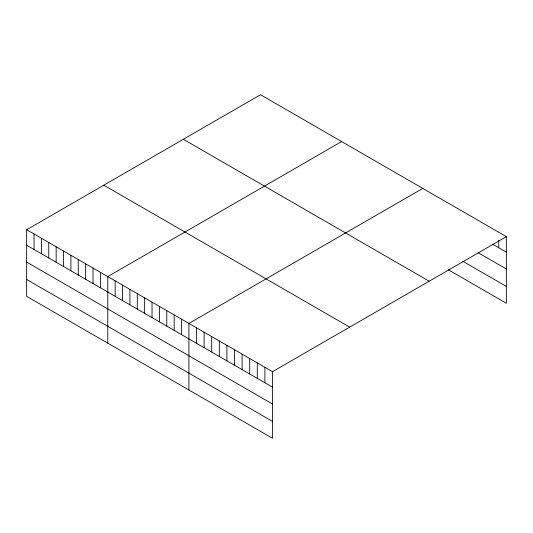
<?xml version="1.0" encoding="UTF-8"?>
<svg xmlns="http://www.w3.org/2000/svg" width="533" height="533" viewBox="0 0 533 533"><rect width="100%" height="100%" fill="white"/><g stroke="black" fill="none" stroke-linecap="round" stroke-linejoin="round"><path stroke-width="0.8" d="M26.65 229.743L272.496 371.681L272.496 438.273L26.65 296.335L26.65 229.743L260.504 94.727L506.35 236.665L506.35 303.257L448.32 269.758M341.633 141.565L107.779 276.58L107.779 343.172M422.762 188.409L188.909 323.424L188.909 390.016M272.496 371.681L506.35 236.665M492.532 244.161L506.35 252.136M478.028 252.655L506.35 269.005M462.831 261.263L506.35 286.388M183.332 139.28L429.178 281.217M103.822 185.184L349.668 327.122M26.65 245.213L272.496 387.151M26.65 262.083L272.496 404.021M26.65 279.465L272.496 421.403M498.748 240.423L498.748 247.752M264.894 367.29L264.894 382.767M257.299 362.906L257.299 378.377M249.697 358.516L249.697 373.993M242.102 354.132L242.102 369.602M234.5 349.741L234.5 365.218M226.905 345.357L226.905 360.828M219.303 340.967L219.303 356.444M211.708 336.583L211.708 352.053M204.106 332.192L204.106 347.669M196.504 327.808L196.504 343.279M181.533 319.16L181.533 334.637M174.158 314.903L174.158 330.373M166.782 310.646L166.782 326.116M159.407 306.388L159.407 321.859M152.032 302.131L152.032 317.601M144.656 297.874L144.656 313.344M137.281 293.616L137.281 309.087M129.905 289.359L129.905 304.829M122.53 285.095L122.53 300.572M115.155 280.838L115.155 296.315M100.404 272.323L100.404 287.793M93.028 268.066L93.028 283.536M85.653 263.808L85.653 279.279M78.278 259.551L78.278 275.021M70.902 255.294L70.902 270.764M63.527 251.03L63.527 266.507M56.152 246.772L56.152 262.249M48.776 242.515L48.776 257.985M41.401 238.258L41.401 253.728M34.025 234L34.025 249.471"/></g></svg>
